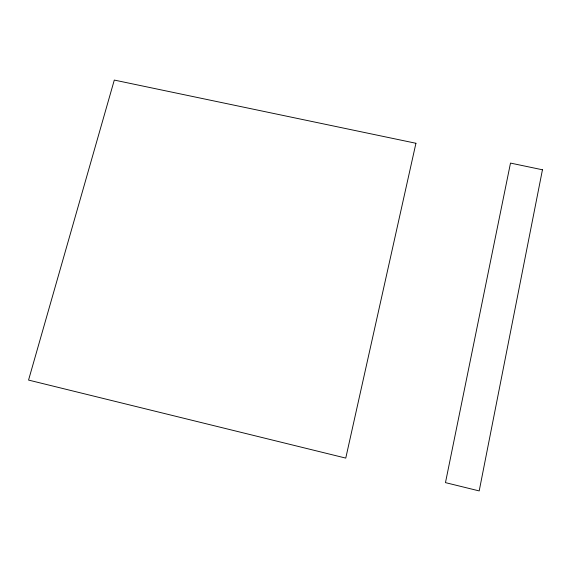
<?xml version="1.0" encoding="UTF-8"?>
<svg xmlns="http://www.w3.org/2000/svg" width="571" height="571" viewBox="0 0 571 571"><rect width="100%" height="100%" fill="white"/><g stroke="black" fill="none" stroke-linecap="round" stroke-linejoin="round"><path stroke-width="0.86" d="M542.45 169.78L479.197 490.924L445.473 482.631L510.495 163.085L542.45 169.78M415.931 143.271L345.762 458.099L28.55 380.079L114.3 80.076L415.931 143.271"/></g></svg>
